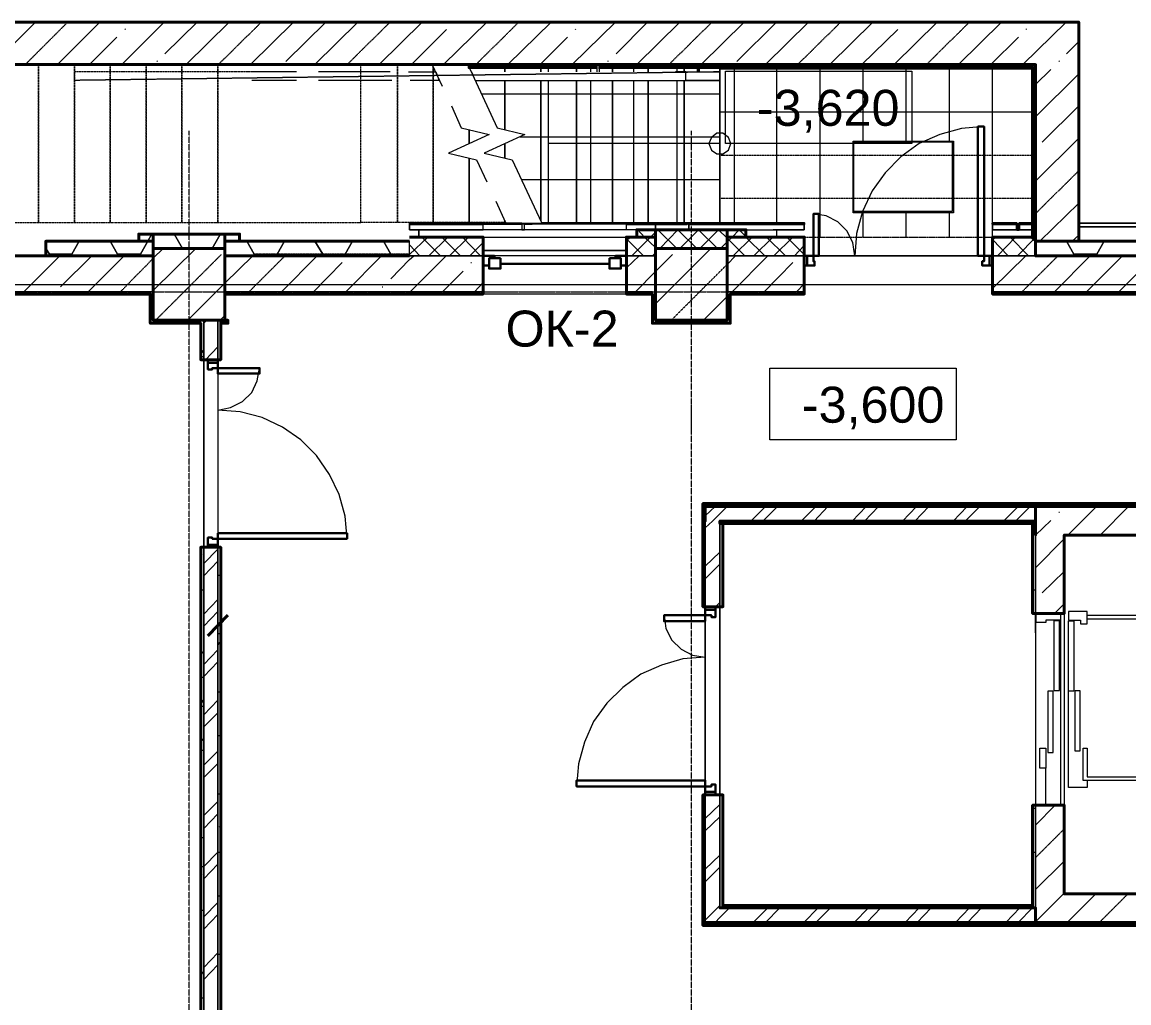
# Model space of a CAD drawing. Header units: millimetres. Extents: x -83618 to -12593, y -3271 to 55593.
# Drawn here: x -47438 to -39721, y 41414 to 48254 of the extents above; entities that cross this region are included whole.
import ezdxf

# ---------------------------------------------------------------- set-up
doc = ezdxf.new("R2010")
doc.units = ezdxf.units.MM
doc.linetypes.add('PDF_IMPORT', pattern=[1, 0.8, -0.2])
doc.layers.add('PDF _Геометрия', color=7, linetype='Continuous')
doc.layers.add('PDF _Текст', color=7, linetype='Continuous')
doc.styles.add('PDF Arial', font='arial.ttf')

msp = doc.modelspace()

# ---------------------------------------------------------------- linework, layer by layer
at = {"layer": 'PDF _Геометрия', "lineweight": 40}
for points in [[(-40069.92715, 46725.43714), (-40069.92715, 47957.61763), (-40069.92715, 48254.01843), (-49571.6901, 48254.01843), (-49571.6901, 47957.61763), (-40370.56225, 47957.61763), (-40370.56225, 46725.43714)], [(-46023.34904, 46776.24871), (-46522.99611, 46776.24871), (-46522.99611, 46725.43714), (-46624.61924, 46725.43714), (-46624.61924, 46776.24871), (-46522.99611, 46776.24871), (-46522.99611, 46674.62557), (-46522.99611, 46174.9785), (-46522.99611, 46674.62557), (-46023.34904, 46674.62557)], [(-46023.34904, 46725.43714), (-46023.34904, 46776.24871), (-45921.7259, 46776.24871), (-45921.7259, 46725.43714)], [(-42521.58524, 46755.07722), (-42521.58524, 46805.88879), (-42390.32203, 46805.88879), (-42390.32203, 46755.07722)], [(-40370.56225, 46623.81401), (-39172.25614, 46623.81401), (-39172.25614, 46725.43714), (-40370.56225, 46725.43714)], [(-46023.34904, 46674.62557), (-46522.99611, 46674.62557), (-46023.34904, 46674.62557), (-46023.34904, 46174.9785), (-46522.99611, 46174.9785), (-46023.34904, 46174.9785)], [(-44736.12268, 46623.81401), (-46023.34904, 46623.81401)], [(-46052.98912, 46174.9785), (-46002.17755, 46174.9785), (-46002.17755, 46153.80701), (-46052.98912, 46153.80701)], [(-42674.01994, 44896.22074), (-42690.95713, 44896.22074), (-42690.95713, 44176.39022), (-42674.01994, 44176.39022), (-42572.39681, 44176.39022), (-42551.22532, 44176.39022), (-42551.22532, 44756.48893), (-42572.39681, 44756.48893), (-42572.39681, 44773.42612), (-40370.56225, 44773.42612), (-40370.56225, 44875.04926), (-42674.01994, 44875.04926), (-42674.01994, 44773.42612)], [(-40370.56225, 44875.04926), (-42674.01994, 44875.04926), (-42674.01994, 44896.22074), (-40370.56225, 44896.22074)], [(-37550.52031, 44896.22074), (-40370.56225, 44896.22074), (-40370.56225, 44875.04926), (-37550.52031, 44875.04926)], [(-40391.73374, 44756.48893), (-40391.73374, 44773.42612), (-42572.39681, 44773.42612), (-42572.39681, 44756.48893)], [(-42690.95713, 41974.55566), (-40370.56225, 41974.55566), (-40370.56225, 42076.1788), (-40370.56225, 41974.55566), (-40370.56225, 41953.38418), (-42690.95713, 41953.38418)], [(-42551.22532, 42093.11599), (-40391.73374, 42093.11599), (-40391.73374, 42076.1788), (-42551.22532, 42076.1788)]]:
    msp.add_lwpolyline(points, close=True, dxfattribs=at)
at = {"layer": 'PDF _Геометрия', "color": 49, "lineweight": 9, "true_color": 0x474747}
for points in [[(-47645.08487, 47957.61763), (-47344.44977, 48254.01843)], [(-47192.01507, 47957.61763), (-46895.61426, 48254.01843)], [(-46743.17956, 47957.61763), (-46446.77876, 48254.01843)], [(-46442.54446, 48033.83498), (-46218.12671, 48254.01843)], [(-46294.34406, 47957.61763), (-45993.70895, 48254.01843)], [(-45845.50855, 47957.61763), (-45544.87345, 48254.01843)], [(-45599.91931, 47978.78911), (-45320.4557, 48254.01843)], [(-45396.67305, 47957.61763), (-45096.03795, 48254.01843)], [(-44947.83754, 47957.61763), (-44647.20244, 48254.01843)], [(-44499.00204, 47957.61763), (-44198.36694, 48254.01843)], [(-44050.16653, 47957.61763), (-43749.53143, 48254.01843)], [(-43601.33103, 47957.61763), (-43300.69593, 48254.01843)], [(-43296.46163, 48033.83498), (-43076.27817, 48254.01843)], [(-43152.49552, 47957.61763), (-42851.86042, 48254.01843)], [(-42703.66002, 47957.61763), (-42403.02492, 48254.01843)], [(-42453.83648, 47978.78911), (-42178.60716, 48254.01843)], [(-42254.82451, 47957.61763), (-41954.18941, 48254.01843)], [(-41805.98901, 47957.61763), (-41505.35391, 48254.01843)], [(-41357.1535, 47957.61763), (-41056.5184, 48254.01843)], [(-40908.318, 47957.61763), (-40607.6829, 48254.01843)], [(-40459.4825, 47957.61763), (-40158.84739, 48254.01843)], [(-46722.00808, 48203.20687), (-46717.77378, 48207.44116)], [(-44723.41979, 47957.61763), (-44477.83055, 48203.20687)], [(-43580.15954, 48203.20687), (-43575.92525, 48207.44116)], [(-41581.57126, 47957.61763), (-41331.74772, 48203.20687)], [(-40434.07671, 48203.20687), (-40434.07671, 48207.44116)], [(-46967.59731, 47957.61763), (-46777.05394, 48148.161)], [(-43825.74878, 47957.61763), (-43635.20541, 48148.161)], [(-40683.90025, 47957.61763), (-40489.12258, 48148.161)], [(-40154.6131, 48033.83498), (-40069.92715, 48118.52092)], [(-46497.59032, 47978.78911), (-46493.35603, 47983.02341)], [(-43351.50749, 47978.78911), (-43351.50749, 47983.02341)], [(-40370.56225, 47817.88582), (-40264.70482, 47923.74325)], [(-40209.65896, 47978.78911), (-40205.42466, 47983.02341)], [(-40370.56225, 47593.46807), (-40069.92715, 47894.10317)], [(-40323.98498, 47415.62758), (-40069.92715, 47669.68542)], [(-40370.56225, 47144.63256), (-40069.92715, 47445.26767)], [(-40340.92217, 46725.43714), (-40069.92715, 46992.19786)], [(-40116.50442, 46725.43714), (-40069.92715, 46767.78011)], [(-47424.90141, 46373.99047), (-47175.07788, 46623.81401)], [(-47170.84358, 46407.86485), (-46950.66013, 46623.81401)], [(-46976.06591, 46373.99047), (-46726.24237, 46623.81401)], [(-46527.2304, 46373.99047), (-46522.99611, 46382.45906), (-46226.5953, 46674.62557)], [(-46522.99611, 46606.87682), (-46455.24735, 46674.62557)], [(-46281.64117, 46174.9785), (-46023.34904, 46433.27063), (-45828.57136, 46623.81401)], [(-45629.55939, 46373.99047), (-45379.73586, 46623.81401)], [(-45180.72389, 46373.99047), (-44930.90035, 46623.81401)], [(-44867.3859, 46462.91071), (-44736.12268, 46598.40822), (-44706.4826, 46623.81401)], [(-44731.88838, 46373.99047), (-44482.06485, 46623.81401)], [(-43224.47858, 46539.12806), (-43135.55834, 46623.81401)], [(-43160.96412, 46373.99047), (-43021.23231, 46513.72228), (-42902.67199, 46632.2826)], [(-43021.23231, 46289.30453), (-42635.91126, 46674.62557)], [(-42521.58524, 46564.53384), (-42462.30508, 46623.81401)], [(-42487.71086, 46373.99047), (-42237.88733, 46623.81401)], [(-40671.19736, 46395.16196), (-40438.31101, 46623.81401)], [(-40671.19736, 46619.57971), (-40666.96306, 46623.81401)], [(-40239.29904, 46373.99047), (-39989.4755, 46623.81401)], [(-40014.88129, 46373.99047), (-39765.05775, 46623.81401)], [(-39790.46354, 46373.99047), (-39540.64, 46623.81401)], [(-45405.14164, 46373.99047), (-45206.12967, 46577.23674)], [(-44308.45866, 46577.23674), (-44304.22437, 46577.23674)], [(-42263.29311, 46373.99047), (-42064.28114, 46577.23674)], [(-44507.47063, 46373.99047), (-44363.50453, 46517.95658)], [(-44926.66606, 46407.86485), (-44922.43176, 46407.86485)], [(-44283.05288, 46373.99047), (-44223.77272, 46437.50493)], [(-42038.87536, 46373.99047), (-41983.82949, 46429.03633)], [(-42686.72283, 46174.9785), (-42521.58524, 46340.11609)], [(-46057.22341, 46174.9785), (-46023.34904, 46208.85288)], [(-40209.65896, 44836.94058), (-40205.42466, 44836.94058)], [(-40146.1445, 44676.03729), (-39947.13253, 44875.04926)], [(-39921.72675, 44676.03729), (-39722.71478, 44875.04926)], [(-40370.56225, 44671.80299), (-40370.56225, 44676.03729), (-40264.70482, 44777.66042)], [(-40370.56225, 44447.38524), (-40171.55028, 44650.6315)], [(-40323.98498, 44273.77905), (-40171.55028, 44421.97945)], [(-40239.29904, 44129.81295), (-40171.55028, 44197.5617)], [(-40370.56225, 42652.04322), (-40235.06474, 42791.77503)], [(-40370.56225, 42203.20771), (-40171.55028, 42402.21968)], [(-40370.56225, 41978.78996), (-40171.55028, 42177.80193)], [(-40150.3788, 41974.55566), (-39951.36683, 42173.56763)]]:
    msp.add_lwpolyline(points, dxfattribs=at)
at = {"layer": 'PDF _Геометрия', "color": 49, "linetype": 'PDF_IMPORT', "lineweight": 9, "ltscale": 0.090753, "true_color": 0x474747}
for points in [[(-47416.43282, 47957.61763), (-47120.03201, 48254.01843)], [(-44274.58429, 47957.61763), (-43973.94918, 48254.01843)], [(-41132.73575, 47957.61763), (-40832.10065, 48254.01843)]]:
    msp.add_lwpolyline(points, dxfattribs=at)
at = {"layer": 'PDF _Геометрия', "color": 49, "linetype": 'PDF_IMPORT', "lineweight": 9, "ltscale": 0.075425, "true_color": 0x474747}
for points in [[(-46069.9263, 47957.61763), (-45769.2912, 48254.01843)], [(-42928.07777, 47957.61763), (-42627.44267, 48254.01843)]]:
    msp.add_lwpolyline(points, dxfattribs=at)
at = {"layer": 'PDF _Геометрия', "color": 49, "linetype": 'PDF_IMPORT', "lineweight": 9, "ltscale": 0.060116, "true_color": 0x474747}
for points in [[(-45172.2553, 47957.61763), (-44871.62019, 48254.01843)], [(-42030.40676, 47957.61763), (-41729.77166, 48254.01843)]]:
    msp.add_lwpolyline(points, dxfattribs=at)
at = {"layer": 'PDF _Геометрия', "linetype": 'PDF_IMPORT', "lineweight": 18, "ltscale": 0.1}
msp.add_lwpolyline([(-46074.1606, 47957.61763), (-48572.39596, 47957.61763), (-48572.39596, 46856.70035), (-46074.1606, 46856.70035)], close=True, dxfattribs=at)
at = {"layer": 'PDF _Геометрия', "linetype": 'PDF_IMPORT', "lineweight": 18, "ltscale": 0.118333}
for points in [[(-47323.27828, 47957.61763), (-47323.27828, 46856.70035)], [(-47073.45474, 47957.61763), (-47073.45474, 46856.70035)], [(-46823.63121, 47957.61763), (-46823.63121, 46856.70035)], [(-46573.80767, 47957.61763), (-46573.80767, 46856.70035)], [(-46323.98414, 47957.61763), (-46323.98414, 46856.70035)], [(-45074.86646, 47957.61763), (-46074.1606, 47957.61763), (-46074.1606, 46856.70035), (-45074.86646, 46856.70035)], [(-44820.80863, 47957.61763), (-44820.80863, 46856.70035)]]:
    msp.add_lwpolyline(points, close=True, dxfattribs=at)
at = {"layer": 'PDF _Геометрия', "lineweight": 18}
for points in [[(-44888.55738, 47957.61763), (-45074.86646, 47957.61763)], [(-44507.47063, 47805.18293), (-44579.45369, 47957.61763), (-44761.52847, 47957.61763)], [(-44321.16156, 47957.61763), (-44321.16156, 47940.68044), (-44321.16156, 47957.61763), (-44329.63015, 47957.61763), (-44126.38388, 47517.25072), (-43931.60621, 47470.67345), (-44215.30412, 47339.41023), (-44020.52645, 47292.83297), (-43817.28019, 46856.70035), (-43571.69095, 46856.70035), (-43321.86741, 46856.70035), (-43072.04388, 46856.70035), (-42822.22034, 46856.70035), (-42572.39681, 46856.70035), (-42572.39681, 47936.44614), (-42572.39681, 46852.46606)], [(-44321.16156, 47949.14903), (-43427.72484, 47949.14903)], [(-43427.72484, 47906.80606), (-43427.72484, 47957.61763), (-43423.49055, 47957.61763), (-43419.25625, 47957.61763), (-43415.02195, 47957.61763), (-43415.02195, 47906.80606)], [(-43427.72484, 47957.61763), (-43427.72484, 47957.61763)], [(-43427.72484, 47957.61763), (-43427.72484, 47957.61763)], [(-43427.72484, 47957.61763), (-43427.72484, 47957.61763)], [(-43427.72484, 47957.61763), (-43427.72484, 47957.61763)], [(-43427.72484, 47957.61763), (-43427.72484, 47957.61763)], [(-43423.49055, 47957.61763), (-43423.49055, 47957.61763)], [(-43419.25625, 47957.61763), (-43419.25625, 47957.61763)], [(-43419.25625, 47957.61763), (-43419.25625, 47957.61763)], [(-43415.02195, 47957.61763), (-43415.02195, 47957.61763)], [(-43415.02195, 47957.61763), (-43415.02195, 47957.61763)], [(-43415.02195, 47957.61763), (-43415.02195, 47957.61763)], [(-43415.02195, 47949.14903), (-40379.03085, 47949.14903), (-40379.03085, 47936.44614), (-40379.03085, 46755.07722)], [(-42572.39681, 46856.70035), (-42572.39681, 47936.44614)], [(-47073.45474, 47847.5259), (-47073.45474, 47906.80606)], [(-45523.70196, 47906.80606), (-45807.39988, 47906.80606), (-45824.33707, 47906.80606), (-45837.03996, 47906.80606)], [(-45523.70196, 47847.5259), (-45807.39988, 47847.5259), (-45824.33707, 47847.5259), (-45837.03996, 47847.5259)], [(-44871.62019, 47906.80606), (-45062.16357, 47906.80606), (-45074.86646, 47906.80606), (-45087.56935, 47906.80606), (-45371.26726, 47906.80606)], [(-44858.9173, 47847.5259), (-45062.16357, 47847.5259), (-45074.86646, 47847.5259), (-45087.56935, 47847.5259), (-45371.26726, 47847.5259)], [(-44744.59128, 47906.80606), (-44554.0479, 47906.80606), (-44528.64212, 47847.5259), (-44731.88838, 47847.5259)], [(-44304.22437, 47906.80606), (-44278.81858, 47847.5259), (-42572.39681, 47847.5259), (-42572.39681, 47906.80606)], [(-42881.5005, 47847.5259), (-42809.51745, 47847.5259), (-42809.51745, 47906.80606), (-42881.5005, 47906.80606)], [(-42809.51745, 47906.80606), (-42572.39681, 47906.80606), (-42572.39681, 47847.5259), (-42809.51745, 47847.5259)], [(-44443.95617, 47669.68542), (-44376.20742, 47517.25072), (-44181.42975, 47470.67345), (-44465.12766, 47339.41023), (-44270.34999, 47292.83297), (-44198.36694, 47140.39827)], [(-40730.47752, 47525.71931), (-40887.14651, 47513.01642), (-41039.58121, 47470.67345), (-41183.54732, 47407.15899), (-41310.57624, 47314.00445), (-41420.66796, 47203.91272), (-41509.5882, 47076.88381), (-41577.33696, 46932.9177), (-41619.67993, 46780.483), (-41632.38282, 46623.81401), (-41645.08572, 46716.96854), (-41687.42869, 46797.42019), (-41750.94315, 46860.93465), (-41831.39479, 46903.27762), (-41920.31503, 46915.98051)], [(-42572.39681, 47407.15899), (-42822.22034, 47407.15899), (-43072.04388, 47407.15899), (-43321.86741, 47407.15899), (-43571.69095, 47407.15899), (-43770.70292, 47407.15899)], [(-41886.44066, 47407.15899), (-41886.44066, 47407.15899)], [(-41886.44066, 47407.15899), (-41886.44066, 47407.15899)], [(-41641.86737, 47423.34468), (-40943.20833, 47423.34468), (-40943.20833, 46923.69761), (-41641.86737, 46923.69761)], [(-44134.85248, 47004.90075), (-44067.10372, 46856.70035)], [(-43952.7777, 46852.46606), (-43952.7777, 46843.99746), (-43952.7777, 46805.88879), (-44736.12268, 46805.88879), (-44736.12268, 46843.99746), (-44223.77272, 46843.99746)], [(-44736.12268, 46843.99746), (-44736.12268, 46852.46606), (-44736.12268, 46843.99746), (-44736.12268, 46805.88879), (-44223.77272, 46805.88879), (-44223.77272, 46843.99746), (-43952.7777, 46843.99746), (-43952.7777, 46852.46606), (-44223.77272, 46852.46606), (-44736.12268, 46852.46606), (-43952.7777, 46852.46606), (-43021.23231, 46852.46606), (-43021.23231, 46843.99746)], [(-43935.84051, 46843.99746), (-43952.7777, 46843.99746)], [(-43152.49552, 46805.88879), (-43935.84051, 46805.88879), (-43935.84051, 46843.99746), (-43880.79464, 46843.99746)], [(-43021.23231, 46805.88879), (-43224.47858, 46805.88879), (-43224.47858, 46843.99746), (-43224.47858, 46852.46606), (-43021.23231, 46852.46606), (-43021.23231, 46843.99746), (-43021.23231, 46805.88879), (-43021.23231, 46843.99746), (-43224.47858, 46843.99746)], [(-42788.34596, 46843.99746), (-41983.82949, 46843.99746)], [(-40671.19736, 46843.99746), (-40501.82547, 46843.99746)], [(-40484.88828, 46843.99746), (-40391.73374, 46843.99746)], [(-42788.34596, 46805.88879), (-41983.82949, 46805.88879), (-42199.77865, 46805.88879)], [(-44736.12268, 46623.81401), (-44736.12268, 46725.43714)], [(-43224.47858, 46661.92268), (-44223.77272, 46661.92268), (-44223.77272, 46755.07722), (-43224.47858, 46755.07722)], [(-41983.82949, 46755.07722), (-41983.82949, 46623.81401), (-42521.58524, 46623.81401), (-41983.82949, 46623.81401)], [(-40671.19736, 46623.81401), (-40370.56225, 46623.81401), (-40671.19736, 46623.81401), (-40671.19736, 46755.07722)], [(-44223.77272, 46623.81401), (-44736.12268, 46623.81401), (-44223.77272, 46623.81401), (-44223.77272, 46526.42517), (-44223.77272, 46373.99047), (-44736.12268, 46373.99047), (-46023.34904, 46373.99047)], [(-43224.47858, 46623.81401), (-44223.77272, 46623.81401), (-44223.77272, 46661.92268), (-43224.47858, 46661.92268), (-43224.47858, 46623.81401), (-43021.23231, 46623.81401), (-43224.47858, 46623.81401), (-43224.47858, 46526.42517), (-43224.47858, 46373.99047), (-43042.4038, 46373.99047), (-43021.23231, 46373.99047)], [(-41983.82949, 46556.06525), (-41983.82949, 46373.99047), (-42521.58524, 46373.99047)], [(-40671.19736, 46556.06525), (-40671.19736, 46373.99047), (-36593.56914, 46373.99047), (-36441.13444, 46373.99047), (-36419.96295, 46373.99047)], [(-46522.99611, 46373.99047), (-46544.16759, 46373.99047), (-51523.70112, 46373.99047)], [(-43042.4038, 46373.99047), (-43224.47858, 46373.99047), (-43224.47858, 46357.05328), (-44223.77272, 46357.05328), (-44223.77272, 46373.99047), (-44736.12268, 46373.99047)], [(-36441.13444, 46373.99047), (-36593.56914, 46373.99047), (-40671.19736, 46373.99047)], [(-46171.54944, 45899.74918), (-46171.54944, 44591.35134), (-46171.54944, 40623.81485), (-46171.54944, 44591.35134)], [(-45172.2553, 44650.6315), (-45184.95819, 44807.3005), (-45227.30116, 44959.7352), (-45295.04991, 45099.46701), (-45383.97016, 45230.73022), (-45494.06188, 45340.82195), (-45621.0908, 45429.74219), (-45765.05691, 45497.49095), (-45917.49161, 45535.59962), (-46074.1606, 45548.30251), (-45985.24036, 45565.2397), (-45900.55442, 45607.58267), (-45837.03996, 45671.09713), (-45798.93128, 45751.54878), (-45781.99409, 45840.46902)], [(-46074.1606, 45802.36035), (-46074.1606, 44688.74018)], [(-42771.40877, 45383.16492), (-42771.40877, 45433.97649), (-42771.40877, 45582.17689)], [(-41573.10266, 45340.82195), (-41573.10266, 45340.82195)], [(-41573.10266, 45340.82195), (-41573.10266, 45340.82195)], [(-41903.37785, 44773.42612), (-41954.18941, 44773.42612), (-42102.38981, 44773.42612)], [(-42572.39681, 44176.39022), (-42572.39681, 44756.48893), (-42572.39681, 44176.39022), (-42602.03689, 44176.39022)], [(-40370.56225, 44129.81295), (-40370.56225, 44676.03729), (-40370.56225, 44129.81295), (-40370.56225, 42791.77503), (-40370.56225, 42076.1788), (-40370.56225, 42791.77503)], [(-46074.1606, 43994.31544), (-46074.1606, 44045.127), (-46074.1606, 44197.5617)], [(-40370.56225, 43994.31544), (-40370.56225, 44045.127), (-40370.56225, 44197.5617)], [(-42961.95215, 44117.11005), (-42949.24926, 44023.95552), (-42906.90629, 43943.50387), (-42843.39183, 43879.98941), (-42762.94018, 43837.64644), (-42674.01994, 43824.94355), (-42830.68894, 43812.24066), (-42978.88934, 43769.89768), (-43122.85544, 43706.38322), (-43249.88436, 43613.22869), (-43359.97609, 43503.13696), (-43453.13063, 43376.10804), (-43516.64508, 43232.14194), (-43558.98806, 43079.70724), (-43571.69095, 42923.03824)], [(-40196.95607, 44083.23568), (-40298.5792, 44083.23568), (-40298.5792, 44066.29849), (-40366.32796, 44066.29849), (-40366.32796, 44129.81295), (-40196.95607, 44129.81295), (-40196.95607, 44083.23568), (-40196.95607, 42791.77503), (-40298.5792, 42791.77503), (-40298.5792, 43050.06716)], [(-40171.55028, 44129.81295), (-40171.55028, 42791.77503)], [(-40010.64699, 42965.38121), (-40010.64699, 42914.56965), (-40141.9102, 42914.56965), (-40141.9102, 43587.8229), (-40141.9102, 44079.00138), (-40103.80153, 44079.00138), (-40103.80153, 43587.8229), (-40141.9102, 43587.8229)], [(-40010.64699, 44117.11005), (-37880.79549, 44117.11005), (-37880.79549, 42965.38121), (-40040.28707, 42965.38121), (-40040.28707, 43189.79896), (-40010.64699, 43189.79896), (-40010.64699, 42990.787), (-37910.43557, 42990.787), (-37910.43557, 44091.70427), (-38909.72971, 44091.70427)], [(-40010.64699, 44091.70427), (-39142.61606, 44091.70427)], [(-42602.03689, 42863.75808), (-42572.39681, 42863.75808), (-42572.39681, 42076.1788), (-42572.39681, 42863.75808)], [(-41903.37785, 42076.1788), (-41954.18941, 42076.1788), (-42102.38981, 42076.1788)]]:
    msp.add_lwpolyline(points, dxfattribs=at)
at = {"layer": 'PDF _Геометрия', "linetype": 'PDF_IMPORT', "lineweight": 18, "ltscale": 0.1}
msp.add_lwpolyline([(-44067.10372, 46856.70035), (-45074.86646, 46856.70035), (-45074.86646, 47957.61763)], dxfattribs=at)
at = {"layer": 'PDF _Геометрия', "linetype": 'PDF_IMPORT', "lineweight": 18, "ltscale": 0.116667}
msp.add_lwpolyline([(-44570.98509, 47940.68044), (-44570.98509, 46856.70035)], close=True, dxfattribs=at)
at = {"layer": 'PDF _Геометрия', "lineweight": 40}
for points in [[(-43419.25625, 47936.44614), (-40391.73374, 47936.44614), (-40391.73374, 46755.07722), (-40370.56225, 46755.07722), (-40370.56225, 47936.44614), (-40370.56225, 47949.14903), (-40370.56225, 47957.61763), (-44321.16156, 47957.61763), (-44321.16156, 47936.44614), (-43427.72484, 47936.44614)], [(-43021.23231, 46805.88879), (-43021.23231, 46755.07722), (-43152.49552, 46755.07722), (-43152.49552, 46805.88879), (-43021.23231, 46805.88879), (-42521.58524, 46805.88879), (-42521.58524, 46674.62557), (-42521.58524, 46174.9785), (-43021.23231, 46174.9785), (-43021.23231, 46674.62557), (-42521.58524, 46674.62557), (-43021.23231, 46674.62557), (-43021.23231, 46174.9785), (-42521.58524, 46174.9785), (-42521.58524, 46674.62557), (-43021.23231, 46674.62557)], [(-51900.55357, 40674.62642), (-51900.55357, 46174.9785), (-51650.73003, 46174.9785), (-51650.73003, 40674.62642), (-51650.73003, 46153.80701), (-51650.73003, 46174.9785), (-51523.70112, 46174.9785), (-51523.70112, 46357.05328), (-51523.70112, 46373.99047), (-51523.70112, 46623.81401), (-46522.99611, 46623.81401), (-46522.99611, 46725.43714), (-47272.46671, 46725.43714), (-47272.46671, 46623.81401), (-46522.99611, 46623.81401)], [(-46023.34904, 46373.99047), (-46023.34904, 46357.05328), (-44736.12268, 46357.05328), (-44223.77272, 46357.05328), (-44223.77272, 46373.99047), (-44223.77272, 46623.81401), (-44223.77272, 46755.07722), (-44736.12268, 46755.07722)], [(-46023.34904, 46623.81401), (-46023.34904, 46725.43714), (-44736.12268, 46725.43714)], [(-42521.58524, 46623.81401), (-42521.58524, 46755.07722), (-41983.82949, 46755.07722), (-41983.82949, 46623.81401), (-41983.82949, 46373.99047), (-41983.82949, 46357.05328), (-42500.41375, 46357.05328), (-42500.41375, 46153.80701), (-42521.58524, 46153.80701), (-43042.4038, 46153.80701), (-43042.4038, 46174.9785), (-43042.4038, 46276.60163), (-43042.4038, 46357.05328), (-43224.47858, 46357.05328), (-43224.47858, 46373.99047), (-43224.47858, 46623.81401), (-43224.47858, 46755.07722), (-43021.23231, 46755.07722), (-43021.23231, 46623.81401)], [(-36419.96295, 46623.81401), (-36419.96295, 46373.99047), (-36419.96295, 46623.81401), (-36441.13444, 46623.81401), (-40370.56225, 46623.81401), (-40370.56225, 46755.07722), (-40671.19736, 46755.07722), (-40671.19736, 46623.81401), (-40671.19736, 46373.99047), (-40671.19736, 46357.05328), (-36441.13444, 46357.05328), (-36441.13444, 46174.9785), (-36441.13444, 46153.80701), (-36242.12247, 46153.80701), (-36242.12247, 40644.98634), (-36369.15139, 40644.98634), (-36390.32287, 40644.98634), (-36390.32287, 40445.97437), (-36369.15139, 40445.97437), (-36369.15139, 40623.81485), (-36220.95098, 40623.81485), (-35971.12745, 40623.81485)], [(-46522.99611, 46373.99047), (-46522.99611, 46174.9785), (-46192.72092, 46174.9785), (-46171.54944, 46174.9785), (-46074.1606, 46174.9785), (-46052.98912, 46174.9785), (-46052.98912, 45899.74918), (-46074.1606, 45899.74918), (-46171.54944, 45899.74918), (-46192.72092, 45899.74918), (-46192.72092, 46153.80701), (-46544.16759, 46153.80701), (-46544.16759, 46174.9785), (-46544.16759, 46357.05328), (-51502.52963, 46357.05328)], [(-42521.58524, 46373.99047), (-42521.58524, 46357.05328), (-42521.58524, 46174.9785), (-43021.23231, 46174.9785), (-43021.23231, 46276.60163), (-43021.23231, 46373.99047)], [(-37770.70376, 44875.04926), (-40370.56225, 44875.04926), (-40370.56225, 44676.03729), (-40370.56225, 44773.42612), (-40391.73374, 44773.42612), (-40391.73374, 44129.81295), (-40370.56225, 44129.81295), (-40171.55028, 44129.81295), (-40171.55028, 44676.03729), (-37770.70376, 44676.03729)], [(-46052.98912, 33323.88645), (-46052.98912, 40204.61943), (-45921.7259, 40204.61943), (-45921.7259, 40225.79091), (-45921.7259, 40323.17975), (-45921.7259, 40344.35124), (-46052.98912, 40344.35124), (-46052.98912, 44591.35134), (-46074.1606, 44591.35134), (-46171.54944, 44591.35134), (-46192.72092, 44591.35134), (-46192.72092, 40644.98634), (-46472.18454, 40644.98634), (-46493.35603, 40644.98634), (-46493.35603, 40204.61943), (-46472.18454, 40204.61943), (-46192.72092, 40204.61943), (-46192.72092, 33641.45875)], [(-46002.17755, 44117.11005), (-46074.1606, 44045.127), (-46141.90936, 43973.14395)], [(-37770.70376, 42173.56763), (-40171.55028, 42173.56763), (-40171.55028, 42791.77503), (-40370.56225, 42791.77503), (-40391.73374, 42791.77503), (-40391.73374, 42076.1788), (-40370.56225, 42076.1788), (-42572.39681, 42076.1788), (-42551.22532, 42076.1788), (-42551.22532, 42863.75808), (-42572.39681, 42863.75808), (-42674.01994, 42863.75808), (-42690.95713, 42863.75808), (-42690.95713, 41974.55566), (-42674.01994, 41974.55566), (-42572.39681, 41974.55566), (-40370.56225, 41974.55566), (-40171.55028, 41974.55566), (-37571.6918, 41974.55566)], [(-37571.6918, 41953.38418), (-40370.56225, 41953.38418), (-40370.56225, 41974.55566), (-37571.6918, 41974.55566)]]:
    msp.add_lwpolyline(points, dxfattribs=at)
at = {"layer": 'PDF _Геометрия', "color": 8, "lineweight": 9, "true_color": 0x777777}
for points in [[(-44092.50951, 47936.44614), (-44079.80661, 47949.14903)], [(-43935.84051, 47936.44614), (-43923.13762, 47949.14903)], [(-43622.50251, 47936.44614), (-43609.79962, 47949.14903)], [(-43465.83352, 47936.44614), (-43453.13063, 47949.14903)], [(-43148.26123, 47936.44614), (-43135.55834, 47949.14903)], [(-42991.59223, 47936.44614), (-42978.88934, 47949.14903)], [(-42678.25424, 47936.44614), (-42665.55134, 47949.14903)], [(-42521.58524, 47936.44614), (-42508.88235, 47949.14903)], [(-42208.24725, 47936.44614), (-42195.54435, 47949.14903)], [(-42047.34395, 47936.44614), (-42038.87536, 47949.14903)], [(-41734.00596, 47936.44614), (-41721.30307, 47949.14903)], [(-41577.33696, 47936.44614), (-41564.63407, 47949.14903)], [(-41263.99897, 47936.44614), (-41251.29607, 47949.14903)], [(-41107.32997, 47936.44614), (-41094.62708, 47949.14903)], [(-40789.75768, 47936.44614), (-40781.28908, 47949.14903)], [(-40633.08868, 47936.44614), (-40624.62009, 47949.14903)], [(-40391.73374, 47864.46309), (-40379.03085, 47877.16598)], [(-40391.73374, 47707.79409), (-40379.03085, 47720.49698)], [(-40391.73374, 47394.4561), (-40379.03085, 47402.92469)], [(-40391.73374, 47233.5528), (-40379.03085, 47246.2557)], [(-40391.73374, 46920.21481), (-40379.03085, 46932.9177)], [(-40391.73374, 46763.54581), (-40379.03085, 46776.24871)]]:
    msp.add_lwpolyline(points, dxfattribs=at)
at = {"layer": 'PDF _Геометрия', "lineweight": 18}
for points in [[(-44071.33802, 47936.44614), (-44071.33802, 47906.80606)], [(-43821.51448, 47936.44614), (-43821.51448, 47906.80606)], [(-43571.69095, 47936.44614), (-43571.69095, 47906.80606)], [(-43321.86741, 47936.44614), (-43321.86741, 47906.80606)], [(-43072.04388, 47936.44614), (-43072.04388, 47906.80606)], [(-42822.22034, 47936.44614), (-42822.22034, 47906.80606)], [(-42729.0658, 47936.44614), (-42729.0658, 47906.80606)], [(-42716.36291, 47906.80606), (-42716.36291, 47936.44614)], [(-44071.33802, 47847.5259), (-44071.33802, 47504.54783)], [(-43821.51448, 47847.5259), (-43821.51448, 46869.40324)], [(-43571.69095, 47847.5259), (-43571.69095, 46856.70035)], [(-43321.86741, 47847.5259), (-43321.86741, 46856.70035)], [(-43072.04388, 47847.5259), (-43072.04388, 46856.70035)], [(-42822.22034, 47847.5259), (-42822.22034, 46856.70035)], [(-42534.28813, 47407.15899), (-42534.28813, 47911.04036), (-41234.35889, 47911.04036), (-41234.35889, 47407.15899)], [(-44321.16156, 47504.54783), (-44321.16156, 47407.15899)], [(-42496.17946, 47407.15899), (-42513.11664, 47449.50196), (-42551.22532, 47479.14204), (-42593.56829, 47479.14204), (-42631.67697, 47449.50196), (-42648.61416, 47407.15899), (-42631.67697, 47360.58172), (-42593.56829, 47335.17594), (-42551.22532, 47335.17594), (-42513.11664, 47360.58172)], [(-44071.33802, 47407.15899), (-44071.33802, 47305.53586)], [(-41641.86737, 47423.34468), (-40943.20833, 47423.34468), (-40943.20833, 46923.69761), (-41641.86737, 46923.69761)], [(-40951.67693, 47419.11038), (-40951.67693, 46932.1662), (-41637.63308, 46932.1662), (-41637.63308, 47419.11038)], [(-44321.16156, 47305.53586), (-44321.16156, 46856.70035)], [(-44223.77272, 46843.99746), (-44223.77272, 46852.46606)], [(-44071.33802, 46869.40324), (-44071.33802, 46856.70035)], [(-43935.84051, 46843.99746), (-43935.84051, 46852.46606), (-43224.47858, 46852.46606), (-43224.47858, 46843.99746)], [(-42788.34596, 46843.99746), (-42788.34596, 46805.88879)], [(-41983.82949, 46843.99746), (-41983.82949, 46805.88879)], [(-40671.19736, 46843.99746), (-40671.19736, 46805.88879)], [(-40069.92715, 46852.46606), (-39172.25614, 46852.46606)], [(-44672.60822, 46755.07722), (-44672.60822, 46805.88879)], [(-43935.84051, 46805.88879), (-43952.7777, 46805.88879)], [(-40501.82547, 46805.88879), (-40671.19736, 46805.88879)], [(-40391.73374, 46805.88879), (-40484.88828, 46805.88879)], [(-40069.92715, 46827.06027), (-39172.25614, 46827.06027)], [(-41882.20636, 46623.81401), (-40772.82049, 46623.81401)], [(-46171.54944, 45899.74918), (-46171.54944, 46174.9785), (-46171.54944, 45899.74918), (-46171.54944, 44591.35134), (-46141.90936, 44591.35134), (-46171.54944, 44591.35134), (-46171.54944, 45899.74918), (-46141.90936, 45899.74918)], [(-46074.1606, 45899.74918), (-46074.1606, 46174.9785)], [(-42225.18443, 45340.82195), (-42225.18443, 45840.46902), (-40925.25519, 45840.46902), (-40925.25519, 45340.82195)], [(-42674.01994, 44773.42612), (-42674.01994, 44176.39022)], [(-46074.1606, 40623.81485), (-46074.1606, 44591.35134)], [(-42572.39681, 42863.75808), (-42572.39681, 44176.39022)], [(-40057.22426, 44083.23568), (-40057.22426, 44057.82989), (-40010.64699, 44057.82989), (-40010.64699, 44142.51584), (-40141.9102, 44142.51584), (-40141.9102, 44083.23568)], [(-42674.01994, 44074.76708), (-42674.01994, 42965.38121)], [(-40205.42466, 44079.00138), (-40243.53334, 44079.00138), (-40243.53334, 43592.0572), (-40205.42466, 43592.0572)], [(-40247.76763, 43587.8229), (-40285.87631, 43587.8229), (-40285.87631, 43160.15888), (-40247.76763, 43160.15888)], [(-40061.45856, 43592.0572), (-40061.45856, 43168.62748), (-40095.33293, 43168.62748), (-40095.33293, 43592.0572)], [(-40340.92217, 43050.06716), (-40340.92217, 43189.79896), (-40298.5792, 43189.79896), (-40298.5792, 43050.06716)], [(-42674.01994, 42863.75808), (-42674.01994, 41974.55566)]]:
    msp.add_lwpolyline(points, close=True, dxfattribs=at)
at = {"layer": 'PDF _Геометрия', "color": 9, "lineweight": 9, "true_color": 0xbbbbbb}
for points in [[(-43770.70292, 47936.44614), (-43770.70292, 47906.80606)], [(-43474.30211, 47936.44614), (-43474.30211, 47906.80606)], [(-43173.66701, 47936.44614), (-43173.66701, 47906.80606)], [(-42873.03191, 47936.44614), (-42873.03191, 47906.80606)], [(-43770.70292, 47847.5259), (-43770.70292, 46856.70035)], [(-43474.30211, 47847.5259), (-43474.30211, 46856.70035)], [(-43173.66701, 47847.5259), (-43173.66701, 46856.70035)], [(-42873.03191, 47847.5259), (-42873.03191, 46856.70035)], [(-44236.47561, 47754.37136), (-44071.33802, 47754.37136), (-43821.51448, 47754.37136), (-43571.69095, 47754.37136), (-43321.86741, 47754.37136), (-43072.04388, 47754.37136), (-42822.22034, 47754.37136), (-42572.39681, 47754.37136)], [(-43965.48059, 47453.73626), (-43821.51448, 47453.73626), (-43571.69095, 47453.73626), (-43321.86741, 47453.73626), (-43072.04388, 47453.73626), (-42822.22034, 47453.73626), (-42572.39681, 47453.73626)], [(-43957.01199, 47157.33545), (-43821.51448, 47157.33545), (-43571.69095, 47157.33545), (-43321.86741, 47157.33545), (-43072.04388, 47157.33545), (-42822.22034, 47157.33545), (-42572.39681, 47157.33545)]]:
    msp.add_lwpolyline(points, dxfattribs=at)
at = {"layer": 'PDF _Геометрия', "color": 250, "lineweight": 9, "true_color": 0x353535}
for points in [[(-42572.39681, 47927.97755), (-40391.73374, 47927.97755)], [(-42470.77367, 46852.46606), (-42470.77367, 47936.44614)], [(-42174.37287, 46852.46606), (-42174.37287, 47936.44614)], [(-41873.73777, 46755.07722), (-41873.73777, 47936.44614)], [(-41573.10266, 47424.09618), (-41573.10266, 47936.44614)], [(-41272.46756, 47424.09618), (-41272.46756, 47936.44614)], [(-40971.83246, 47424.09618), (-40971.83246, 47936.44614)], [(-40671.19736, 46852.46606), (-40671.19736, 47936.44614)], [(-42572.39681, 47627.34245), (-40391.73374, 47627.34245)], [(-41573.10266, 46755.07722), (-41573.10266, 46924.44911)], [(-41272.46756, 46755.07722), (-41272.46756, 46924.44911)], [(-40971.83246, 46755.07722), (-40971.83246, 46924.44911)], [(-42174.37287, 46755.07722), (-42174.37287, 46805.88879)], [(-40671.19736, 46755.07722), (-40671.19736, 46805.88879)]]:
    msp.add_lwpolyline(points, dxfattribs=at)
at = {"layer": 'PDF _Геометрия', "linetype": 'PDF_IMPORT', "lineweight": 18, "ltscale": 0.098333}
msp.add_lwpolyline([(-45837.03996, 47906.80606), (-47073.45474, 47906.80606)], dxfattribs=at)
at = {"layer": 'PDF _Геометрия', "linetype": 'PDF_IMPORT', "lineweight": 18, "ltscale": 0.681667}
msp.add_lwpolyline([(-42572.39681, 47906.80606), (-47073.45474, 47847.5259)], dxfattribs=at)
at = {"layer": 'PDF _Геометрия', "linetype": 'PDF_IMPORT', "lineweight": 9, "ltscale": 0.786667}
for points in [[(-46273.17257, 17656.98676), (-46273.17257, 47496.07923)], [(-42771.40877, 17656.98676), (-42771.40877, 47496.07923)]]:
    msp.add_lwpolyline(points, dxfattribs=at)
at = {"layer": 'PDF _Геометрия', "lineweight": 30}
for points in [[(-40772.82049, 46623.81401), (-40730.47752, 46623.81401), (-40730.47752, 47525.71931), (-40772.82049, 47525.71931)], [(-43224.47858, 46852.46606), (-43021.23231, 46852.46606), (-42801.04886, 46852.46606), (-42801.04886, 46843.99746), (-43021.23231, 46843.99746), (-43224.47858, 46843.99746)], [(-42788.34596, 46852.46606), (-41983.82949, 46852.46606), (-41983.82949, 46843.99746), (-42788.34596, 46843.99746)], [(-41920.31503, 46623.81401), (-41920.31503, 46915.98051), (-41882.20636, 46915.98051), (-41882.20636, 46623.81401)], [(-40671.19736, 46852.46606), (-40501.82547, 46852.46606), (-40501.82547, 46843.99746), (-40671.19736, 46843.99746)], [(-40484.88828, 46843.99746), (-40501.82547, 46843.99746), (-40501.82547, 46805.88879), (-40484.88828, 46805.88879)], [(-40484.88828, 46843.99746), (-40387.49944, 46843.99746), (-40387.49944, 46852.46606), (-40484.88828, 46852.46606)], [(-41983.82949, 46556.06525), (-41983.82949, 46623.81401), (-41962.65801, 46623.81401), (-41962.65801, 46556.06525)], [(-41962.65801, 46623.81401), (-41920.31503, 46623.81401), (-41920.31503, 46585.70533), (-41911.84644, 46585.70533), (-41911.84644, 46556.06525), (-41962.65801, 46556.06525)], [(-40692.36884, 46556.06525), (-40692.36884, 46623.81401), (-40730.47752, 46623.81401), (-40730.47752, 46585.70533), (-40743.18041, 46585.70533), (-40743.18041, 46556.06525)], [(-40692.36884, 46556.06525), (-40671.19736, 46556.06525), (-40671.19736, 46623.81401), (-40692.36884, 46623.81401)], [(-44100.9781, 46606.87682), (-44100.9781, 46534.89376), (-44181.42975, 46534.89376), (-44181.42975, 46606.87682)], [(-43343.0389, 46606.87682), (-43343.0389, 46534.89376), (-43262.58725, 46534.89376), (-43262.58725, 46606.87682)], [(-46141.90936, 45899.74918), (-46074.1606, 45899.74918), (-46074.1606, 45878.5777), (-46141.90936, 45878.5777)], [(-46074.1606, 45878.5777), (-46074.1606, 45840.46902), (-46112.26928, 45840.46902), (-46112.26928, 45832.00043), (-46141.90936, 45832.00043), (-46141.90936, 45878.5777)], [(-46074.1606, 45840.46902), (-45781.99409, 45840.46902), (-45781.99409, 45802.36035), (-46074.1606, 45802.36035)], [(-46074.1606, 44688.74018), (-46074.1606, 44650.6315), (-45172.2553, 44650.6315), (-45172.2553, 44688.74018)], [(-46141.90936, 44608.28853), (-46074.1606, 44608.28853), (-46074.1606, 44650.6315), (-46112.26928, 44650.6315), (-46112.26928, 44659.1001), (-46141.90936, 44659.1001)], [(-46141.90936, 44608.28853), (-46141.90936, 44591.35134), (-46074.1606, 44591.35134), (-46074.1606, 44608.28853)], [(-42602.03689, 44155.21873), (-42602.03689, 44176.39022), (-42674.01994, 44176.39022), (-42674.01994, 44155.21873)], [(-42602.03689, 44155.21873), (-42674.01994, 44155.21873), (-42674.01994, 44117.11005), (-42631.67697, 44117.11005), (-42631.67697, 44104.40716), (-42602.03689, 44104.40716)], [(-42674.01994, 44074.76708), (-42674.01994, 44117.11005), (-42961.95215, 44117.11005), (-42961.95215, 44074.76708)], [(-42674.01994, 42923.03824), (-43571.69095, 42923.03824), (-43571.69095, 42965.38121), (-42674.01994, 42965.38121)], [(-42674.01994, 42884.92957), (-42674.01994, 42923.03824), (-42631.67697, 42923.03824), (-42631.67697, 42935.74113), (-42602.03689, 42935.74113), (-42602.03689, 42884.92957)], [(-42602.03689, 42863.75808), (-42674.01994, 42863.75808), (-42674.01994, 42884.92957), (-42602.03689, 42884.92957)]]:
    msp.add_lwpolyline(points, close=True, dxfattribs=at)
at = {"layer": 'PDF _Геометрия', "color": 250, "linetype": 'PDF_IMPORT', "lineweight": 9, "ltscale": 0.37, "true_color": 0x353535}
for points in [[(-42572.39681, 47326.70734), (-40391.73374, 47326.70734)], [(-42572.39681, 47026.07224), (-40391.73374, 47026.07224)]]:
    msp.add_lwpolyline(points, dxfattribs=at)
at = {"layer": 'PDF _Геометрия', "color": 49, "linetype": 'PDF_IMPORT', "lineweight": 9, "ltscale": 0.089567, "true_color": 0x474747}
msp.add_lwpolyline([(-40370.56225, 46920.21481), (-40069.92715, 47216.61562)], dxfattribs=at)
at = {"layer": 'PDF _Геометрия', "lineweight": 30}
for points in [[(-44736.12268, 46852.46606), (-44223.77272, 46852.46606), (-44223.77272, 46843.99746), (-44736.12268, 46843.99746)], [(-44206.83553, 46623.81401), (-44223.77272, 46623.81401), (-44223.77272, 46556.06525), (-44185.66404, 46556.06525)], [(-44181.42975, 46556.06525), (-44223.77272, 46556.06525), (-44223.77272, 46623.81401), (-44143.32107, 46623.81401), (-44143.32107, 46606.87682)], [(-43300.69593, 46606.87682), (-43300.69593, 46623.81401), (-43224.47858, 46623.81401), (-43224.47858, 46556.06525), (-43262.58725, 46556.06525)], [(-43237.18147, 46623.81401), (-43224.47858, 46623.81401), (-43224.47858, 46556.06525), (-43258.35295, 46556.06525)], [(-44100.9781, 46568.76814), (-43343.0389, 46568.76814)]]:
    msp.add_lwpolyline(points, dxfattribs=at)
at = {"layer": 'PDF _Геометрия', "lineweight": 9}
for points in [[(-46522.99611, 46772.01441), (-46535.699, 46772.01441), (-46561.10478, 46725.43714), (-46535.699, 46772.01441), (-46522.99611, 46772.01441), (-46374.7957, 46772.01441), (-46319.74984, 46674.62557), (-46374.7957, 46772.01441), (-46374.7957, 46776.24871), (-46374.7957, 46772.01441)], [(-46023.34904, 46772.01441), (-46057.22341, 46772.01441), (-46112.26928, 46674.62557), (-46057.22341, 46772.01441), (-46061.45771, 46776.24871), (-46057.22341, 46772.01441), (-46023.34904, 46772.01441), (-45921.7259, 46772.01441)], [(-47039.58037, 46725.43714), (-47090.39193, 46636.5169), (-47247.06093, 46636.5169), (-47255.52952, 46623.81401), (-47247.06093, 46636.5169), (-47272.46671, 46674.62557), (-47247.06093, 46636.5169), (-47090.39193, 46636.5169), (-47086.15764, 46623.81401), (-47090.39193, 46636.5169)], [(-46823.63121, 46725.43714), (-46772.81964, 46636.5169)], [(-46611.91635, 46636.5169), (-46772.81964, 46636.5169), (-46777.05394, 46623.81401), (-46772.81964, 46636.5169), (-46611.91635, 46636.5169), (-46561.10478, 46725.43714)], [(-45820.10277, 46636.5169), (-45824.33707, 46623.81401), (-45820.10277, 46636.5169), (-45870.91434, 46725.43714)], [(-45608.38791, 46725.43714), (-45659.19947, 46636.5169), (-45654.96518, 46623.81401), (-45659.19947, 46636.5169)], [(-45341.62718, 46636.5169), (-45350.09578, 46623.81401), (-45341.62718, 46636.5169), (-45396.67305, 46725.43714)], [(-45134.14662, 46725.43714), (-45184.95819, 46636.5169), (-45180.72389, 46623.81401), (-45184.95819, 46636.5169)], [(-44867.3859, 46636.5169), (-44871.62019, 46623.81401), (-44867.3859, 46636.5169), (-44918.19746, 46725.43714)], [(-40370.56225, 46725.43714), (-40370.56225, 46721.20284)], [(-39892.08667, 46725.43714), (-39942.89824, 46636.5169), (-40103.80153, 46636.5169), (-40108.03583, 46623.81401), (-40103.80153, 46636.5169), (-40154.6131, 46725.43714), (-40103.80153, 46636.5169), (-39942.89824, 46636.5169), (-39938.66394, 46623.81401), (-39942.89824, 46636.5169)], [(-46611.91635, 46636.5169), (-46607.68205, 46623.81401)]]:
    msp.add_lwpolyline(points, close=True, dxfattribs=at)
for points in [[(-46535.699, 46772.01441), (-46535.699, 46776.24871)], [(-46535.699, 46772.01441), (-46535.699, 46776.24871)], [(-46535.699, 46772.01441), (-46535.699, 46772.01441)], [(-46535.699, 46772.01441), (-46535.699, 46772.01441)], [(-46057.22341, 46772.01441), (-46057.22341, 46772.01441)], [(-46057.22341, 46772.01441), (-46057.22341, 46772.01441)], [(-47247.06093, 46636.5169), (-47247.06093, 46636.5169)], [(-47247.06093, 46636.5169), (-47247.06093, 46636.5169)], [(-46772.81964, 46636.5169), (-46772.81964, 46636.5169)], [(-46772.81964, 46636.5169), (-46772.81964, 46636.5169)], [(-45820.10277, 46636.5169), (-45820.10277, 46636.5169)], [(-45820.10277, 46636.5169), (-45820.10277, 46636.5169)], [(-45341.62718, 46636.5169), (-45341.62718, 46636.5169)], [(-45341.62718, 46636.5169), (-45341.62718, 46636.5169)], [(-44867.3859, 46636.5169), (-44867.3859, 46636.5169)], [(-44867.3859, 46636.5169), (-44867.3859, 46636.5169)], [(-40103.80153, 46636.5169), (-40103.80153, 46636.5169)], [(-40103.80153, 46636.5169), (-40103.80153, 46636.5169)], [(-46916.78575, 46357.05328), (-46925.25434, 46369.75617)], [(-45235.76975, 46373.99047), (-45248.47265, 46357.05328)], [(-45040.99208, 46361.28758), (-45049.46068, 46373.99047)], [(-45007.1177, 46365.52188), (-45011.352, 46357.05328)], [(-42521.58524, 46327.4132), (-42500.41375, 46327.4132)], [(-42458.07078, 46357.05328), (-42462.30508, 46365.52188)], [(-42419.96211, 46373.99047), (-42424.1964, 46365.52188)], [(-42220.95014, 46357.05328), (-42233.65303, 46373.99047)], [(-42182.84146, 46373.99047), (-42195.54435, 46357.05328)], [(-39760.82345, 46361.28758), (-39769.29205, 46373.99047)], [(-39722.71478, 46369.75617), (-39731.18337, 46357.05328)], [(-46446.77876, 46153.80701), (-46455.24735, 46170.7442)], [(-46171.54944, 46153.80701), (-46150.37795, 46174.9785)], [(-42885.7348, 46174.9785), (-42894.20339, 46166.50991)], [(-42576.6311, 46153.80701), (-42585.0997, 46174.9785)], [(-46171.54944, 45971.73223), (-46184.25233, 45950.56075)], [(-46184.25233, 45920.92067), (-46171.54944, 45920.92067)], [(-46158.84655, 45899.74918), (-46074.1606, 45988.66942)], [(-46074.1606, 45899.74918), (-46074.1606, 45899.74918)], [(-42686.72283, 44896.22074), (-42690.95713, 44883.51785)], [(-42674.01994, 44811.5348), (-42606.27118, 44875.04926)], [(-42674.01994, 44726.84885), (-42623.20837, 44773.42612), (-42521.58524, 44875.04926)], [(-42542.75673, 44875.04926), (-42551.22532, 44896.22074)], [(-42356.44765, 44773.42612), (-42254.82451, 44875.04926)], [(-42314.10468, 44887.75215), (-42318.33897, 44896.22074)], [(-42271.7617, 44773.42612), (-42170.13857, 44875.04926)], [(-42191.31006, 44875.04926), (-42191.31006, 44879.28355)], [(-42005.00098, 44773.42612), (-41903.37785, 44875.04926)], [(-41916.08074, 44773.42612), (-41818.6919, 44875.04926)], [(-41721.30307, 44875.04926), (-41729.77166, 44896.22074)], [(-41649.32001, 44773.42612), (-41551.93118, 44875.04926)], [(-41564.63407, 44773.42612), (-41467.24523, 44875.04926)], [(-41407.96507, 44875.04926), (-41407.96507, 44875.04926)], [(-41297.87334, 44773.42612), (-41200.48451, 44875.04926)], [(-41276.70186, 44896.22074), (-41285.17045, 44883.51785)], [(-41213.1874, 44773.42612), (-41115.79856, 44875.04926)], [(-41132.73575, 44875.04926), (-41145.43864, 44896.22074)], [(-40946.42668, 44773.42612), (-40849.03784, 44875.04926)], [(-40861.74073, 44773.42612), (-40760.1176, 44875.04926)], [(-40594.98001, 44773.42612), (-40493.35687, 44875.04926)], [(-40510.29406, 44773.42612), (-40408.67093, 44875.04926)], [(-39870.91518, 44896.22074), (-39875.14948, 44891.98644)], [(-42356.44765, 44756.48893), (-42364.91624, 44773.42612)], [(-41822.9262, 44764.95753), (-41827.1605, 44756.48893)], [(-41767.88033, 44756.48893), (-41772.11463, 44764.95753)], [(-40878.67792, 44773.42612), (-40882.91222, 44769.19183)], [(-40484.88828, 44769.19183), (-40489.12258, 44773.42612)], [(-42674.01994, 44697.20877), (-42682.48853, 44709.91166)], [(-40391.73374, 44701.44307), (-40370.56225, 44701.44307)], [(-46171.54944, 44549.00837), (-46175.78374, 44540.53978)], [(-46171.54944, 44477.02532), (-46074.1606, 44578.64845)], [(-42674.01994, 44460.08813), (-42572.39681, 44557.47696)], [(-46171.54944, 44392.33937), (-46074.1606, 44493.96251)], [(-42674.01994, 44371.16789), (-42572.39681, 44472.79102)], [(-46074.1606, 44396.57367), (-46052.98912, 44396.57367)], [(-42686.72283, 44316.12202), (-42690.95713, 44324.59062)], [(-46184.25233, 44294.95054), (-46171.54944, 44294.95054)], [(-46171.54944, 44125.57865), (-46074.1606, 44227.20178)], [(-40391.73374, 44294.95054), (-40370.56225, 44294.95054)], [(-46171.54944, 44040.8927), (-46074.1606, 44142.51584)], [(-42602.03689, 44176.39022), (-42572.39681, 44206.0303)], [(-46074.1606, 43990.08114), (-46052.98912, 43990.08114)], [(-46061.45771, 43926.56668), (-46074.1606, 43909.62949)], [(-46171.54944, 43850.34933), (-46180.01803, 43863.05222)], [(-46171.54944, 43774.13198), (-46074.1606, 43875.75511)], [(-46171.54944, 43689.44604), (-46074.1606, 43791.06917)], [(-46184.25233, 43685.21174), (-46171.54944, 43685.21174)], [(-46175.78374, 43524.30844), (-46192.72092, 43494.66836)], [(-46171.54944, 43422.68531), (-46074.1606, 43524.30844)], [(-46074.1606, 43583.58861), (-46052.98912, 43583.58861)], [(-46052.98912, 43537.01134), (-46057.22341, 43532.77704)], [(-46184.25233, 43481.96547), (-46171.54944, 43481.96547)], [(-46171.54944, 43337.99937), (-46074.1606, 43435.3882)], [(-46192.72092, 43295.65639), (-46192.72092, 43291.4221)], [(-46175.78374, 43240.61053), (-46192.72092, 43270.25061)], [(-46074.1606, 43278.71921), (-46052.98912, 43278.71921)], [(-46184.25233, 43177.09607), (-46171.54944, 43177.09607)], [(-46171.54944, 43071.23864), (-46074.1606, 43168.62748)], [(-46171.54944, 42986.5527), (-46074.1606, 43083.94153)], [(-46074.1606, 42872.22667), (-46052.98912, 42872.22667)], [(-46171.54944, 42719.79197), (-46074.1606, 42817.18081)], [(-42674.01994, 42698.62049), (-42572.39681, 42796.00932)], [(-40391.73374, 42770.60354), (-40370.56225, 42770.60354)], [(-46171.54944, 42630.87173), (-46074.1606, 42732.49487)], [(-46052.98912, 42724.02627), (-46057.22341, 42711.32338)], [(-42682.48853, 42677.449), (-42690.95713, 42698.62049)], [(-42678.25424, 42677.449), (-42690.95713, 42647.80892)], [(-42674.01994, 42613.93454), (-42572.39681, 42711.32338)], [(-46184.25233, 42652.04322), (-46192.72092, 42664.74611)], [(-46052.98912, 42626.63743), (-46061.45771, 42643.57462)], [(-40370.56225, 42605.46595), (-40374.79655, 42596.99735)], [(-46184.25233, 42567.35727), (-46171.54944, 42567.35727)], [(-46184.25233, 42364.11101), (-46171.54944, 42364.11101), (-46074.1606, 42465.73414), (-46052.98912, 42465.73414)], [(-42674.01994, 42347.17382), (-42572.39681, 42444.56265)], [(-40391.73374, 42465.73414), (-40370.56225, 42465.73414)], [(-46171.54944, 42279.42506), (-46074.1606, 42381.0482)], [(-46171.54944, 42313.29944), (-46175.78374, 42309.06514)], [(-42674.01994, 42258.25358), (-42572.39681, 42359.87671)], [(-46074.1606, 42160.86474), (-46052.98912, 42160.86474)], [(-46184.25233, 42059.24161), (-46171.54944, 42059.24161)], [(-46171.54944, 42012.66434), (-46074.1606, 42114.28747)], [(-42674.01994, 41991.49285), (-42572.39681, 42093.11599)], [(-42606.27118, 41974.55566), (-42572.39681, 42008.43004), (-42504.64805, 42076.1788)], [(-42339.51046, 41974.55566), (-42237.88733, 42076.1788)], [(-42254.82451, 41974.55566), (-42153.20138, 42076.1788)], [(-42098.15552, 42076.1788), (-42110.85841, 42093.11599)], [(-42072.74973, 42093.11599), (-42085.45263, 42076.1788)], [(-41988.06379, 41974.55566), (-41886.44066, 42076.1788)], [(-41903.37785, 41974.55566), (-41801.75471, 42076.1788)], [(-41873.73777, 42088.88169), (-41873.73777, 42093.11599)], [(-41746.70885, 42076.1788), (-41750.94315, 42080.41309)], [(-41721.30307, 42093.11599), (-41725.53736, 42088.88169)], [(-41636.61712, 41974.55566), (-41534.99399, 42076.1788)], [(-41547.69688, 41974.55566), (-41450.30804, 42076.1788)], [(-41280.93616, 42080.41309), (-41289.40475, 42093.11599)], [(-41280.93616, 41974.55566), (-41183.54732, 42076.1788)], [(-41196.25021, 41974.55566), (-41098.86137, 42076.1788)], [(-40929.48949, 41974.55566), (-40832.10065, 42076.1788)], [(-40899.84941, 42093.11599), (-40908.318, 42084.64739)], [(-40844.80354, 41974.55566), (-40747.41471, 42076.1788)], [(-40688.13454, 42076.1788), (-40700.83744, 42093.11599)], [(-40666.96306, 42093.11599), (-40679.66595, 42076.1788)], [(-40578.04282, 41974.55566), (-40480.65398, 42076.1788)], [(-40493.35687, 41974.55566), (-40391.73374, 42076.1788)], [(-46171.54944, 41927.97839), (-46074.1606, 42029.60153)], [(-42500.41375, 41961.85277), (-42508.88235, 41974.55566)], [(-42424.1964, 41957.61847), (-42390.32203, 41957.61847)], [(-42119.327, 41957.61847), (-42085.45263, 41957.61847)], [(-41911.84644, 41953.38418), (-41924.54933, 41974.55566)], [(-41916.08074, 41957.61847), (-41882.20636, 41957.61847)], [(-41674.7258, 41974.55566), (-41687.42869, 41953.38418)], [(-41407.96507, 41957.61847), (-41374.09069, 41957.61847)], [(-41323.27913, 41953.38418), (-41331.74772, 41970.32137)], [(-41103.09567, 41957.61847), (-41069.22129, 41957.61847)], [(-40853.27214, 41974.55566), (-40865.97503, 41953.38418)], [(-40798.22627, 41957.61847), (-40764.35189, 41957.61847)], [(-40624.62009, 41961.85277), (-40628.85438, 41953.38418)], [(-40188.48747, 41957.61847), (-40154.6131, 41957.61847)], [(-40044.52137, 41970.32137), (-40044.52137, 41974.55566)], [(-39883.61807, 41957.61847), (-39849.7437, 41957.61847)], [(-39807.40072, 41957.61847), (-39807.40072, 41953.38418)], [(-46171.54944, 41661.21767), (-46074.1606, 41762.8408)], [(-46074.1606, 41754.37221), (-46052.98912, 41754.37221)], [(-46171.54944, 41576.53173), (-46074.1606, 41678.15486)], [(-46171.54944, 41614.6404), (-46184.25233, 41631.57759)], [(-46184.25233, 41449.50281), (-46171.54944, 41449.50281)]]:
    msp.add_lwpolyline(points, dxfattribs=at)
at = {"layer": 'PDF _Геометрия', "color": 251, "lineweight": 9, "true_color": 0x515151}
for points in [[(-43186.3699, 46623.81401), (-43055.10669, 46755.07722), (-43021.23231, 46788.9516), (-43004.29512, 46805.88879), (-42873.03191, 46674.62557)], [(-43016.99801, 46674.62557), (-43021.23231, 46683.09417), (-43097.44966, 46755.07722), (-43144.02693, 46805.88879), (-43152.49552, 46797.42019)], [(-42991.59223, 46674.62557), (-42864.56331, 46805.88879), (-42733.3001, 46674.62557)], [(-42851.86042, 46674.62557), (-42720.59721, 46805.88879), (-42589.33399, 46674.62557)], [(-42712.12861, 46674.62557), (-42580.8654, 46805.88879), (-42521.58524, 46746.60862), (-42398.79062, 46623.81401)], [(-42568.16251, 46674.62557), (-42521.58524, 46721.20284), (-42487.71086, 46755.07722), (-42436.89929, 46805.88879), (-42390.32203, 46759.31152)], [(-44736.12268, 46632.2826), (-44609.09377, 46755.07722)], [(-44664.13963, 46623.81401), (-44736.12268, 46700.03136)], [(-44520.17352, 46623.81401), (-44651.43674, 46755.07722)], [(-44600.62517, 46623.81401), (-44469.36196, 46755.07722)], [(-44380.44172, 46623.81401), (-44511.70493, 46755.07722)], [(-44456.65907, 46623.81401), (-44325.39585, 46755.07722)], [(-44240.70991, 46623.81401), (-44367.73882, 46755.07722)], [(-44316.92726, 46623.81401), (-44223.77272, 46716.96854)], [(-44223.77272, 46750.84292), (-44228.00702, 46755.07722)], [(-43224.47858, 46729.67144), (-43194.8385, 46755.07722)], [(-43105.91825, 46623.81401), (-43224.47858, 46742.37433)], [(-42479.24227, 46623.81401), (-42347.97905, 46755.07722)], [(-42259.05881, 46623.81401), (-42390.32203, 46755.07722)], [(-42335.27616, 46623.81401), (-42204.01295, 46755.07722)], [(-42115.09271, 46623.81401), (-42246.35592, 46755.07722)], [(-42195.54435, 46623.81401), (-42064.28114, 46755.07722)], [(-41983.82949, 46632.2826), (-42106.62411, 46755.07722)], [(-42051.57825, 46623.81401), (-41983.82949, 46695.79706)], [(-40671.19736, 46733.90573), (-40650.02587, 46755.07722)], [(-40561.10563, 46623.81401), (-40671.19736, 46738.14003)], [(-40637.32298, 46623.81401), (-40510.29406, 46755.07722)], [(-40421.37382, 46623.81401), (-40548.40274, 46755.07722)], [(-40497.59117, 46623.81401), (-40370.56225, 46750.84292)], [(-40370.56225, 46721.20284), (-40408.67093, 46755.07722)], [(-43042.4038, 46623.81401), (-43021.23231, 46644.98549)]]:
    msp.add_lwpolyline(points, dxfattribs=at)
at = {"layer": 'PDF _Геометрия', "linetype": 'PDF_IMPORT', "lineweight": 18, "ltscale": 0.436667}
msp.add_lwpolyline([(-41983.82949, 46755.07722), (-40671.19736, 46755.07722)], dxfattribs=at)
at = {"layer": 'PDF _Геометрия', "color": 49, "linetype": 'PDF_IMPORT', "lineweight": 9, "ltscale": 0.155563, "true_color": 0x474747}
msp.add_lwpolyline([(-46506.05892, 46174.9785), (-46048.75482, 46632.2826)], dxfattribs=at)
at = {"layer": 'PDF _Геометрия', "color": 49, "linetype": 'PDF_IMPORT', "lineweight": 9, "ltscale": 0.058926, "true_color": 0x474747}
msp.add_lwpolyline([(-45853.97715, 46373.99047), (-45604.15361, 46623.81401)], dxfattribs=at)
at = {"layer": 'PDF _Геометрия', "linetype": 'PDF_IMPORT', "lineweight": 9, "ltscale": 0.063333}
msp.add_lwpolyline([(-44736.12268, 46636.5169), (-45820.10277, 46636.5169)], close=True, dxfattribs=at)
at = {"layer": 'PDF _Геометрия', "color": 49, "linetype": 'PDF_IMPORT', "lineweight": 9, "ltscale": 0.048333, "true_color": 0x474747}
for points in [[(-40463.71679, 46373.99047), (-40213.89326, 46623.81401)], [(-46751.64816, 46373.99047), (-46522.99611, 46606.87682)]]:
    msp.add_lwpolyline(points, dxfattribs=at)
at = {"layer": 'PDF _Геометрия', "color": 49, "linetype": 'PDF_IMPORT', "lineweight": 9, "ltscale": 0.129636, "true_color": 0x474747}
msp.add_lwpolyline([(-42911.14058, 46174.9785), (-42521.58524, 46564.53384)], dxfattribs=at)
at = {"layer": 'PDF _Геометрия', "linetype": 'PDF_IMPORT', "lineweight": 9, "ltscale": 0.833333}
msp.add_lwpolyline([(-55940.07311, 46424.80204), (-28175.78628, 46424.80204)], dxfattribs=at)
at = {"layer": 'PDF _Геометрия', "linetype": 'PDF_IMPORT', "lineweight": 18, "ltscale": 1.96}
msp.add_lwpolyline([(-51523.70112, 46373.99047), (-41983.82949, 46373.99047)], dxfattribs=at)
at = {"layer": 'PDF _Геометрия', "color": 49, "linetype": 'PDF_IMPORT', "lineweight": 9, "ltscale": 0.027131, "true_color": 0x474747}
msp.add_lwpolyline([(-40370.56225, 42427.62547), (-40171.55028, 42626.63743)], dxfattribs=at)
at = {"layer": 'PDF _Геометрия', "color": 49, "linetype": 'PDF_IMPORT', "lineweight": 9, "ltscale": 0.030641, "true_color": 0x474747}
msp.add_lwpolyline([(-39925.96105, 41974.55566), (-39726.94908, 42173.56763)], dxfattribs=at)

# ---------------------------------------------------------------- texts
at = {"layer": 'PDF _Текст', "char_height": 251.014861, "attachment_point": 7, "style": 'PDF Arial'}
for s, insert in [('-3,620', (-42314.10545, 47484.03708)), ('ОК-2', (-44067.10451, 45987.33337)), ('-3,600', (-42000.76758, 45413.46657))]:
    msp.add_mtext(s, dxfattribs=dict(at, insert=insert))

doc.saveas('drawing.dxf')
